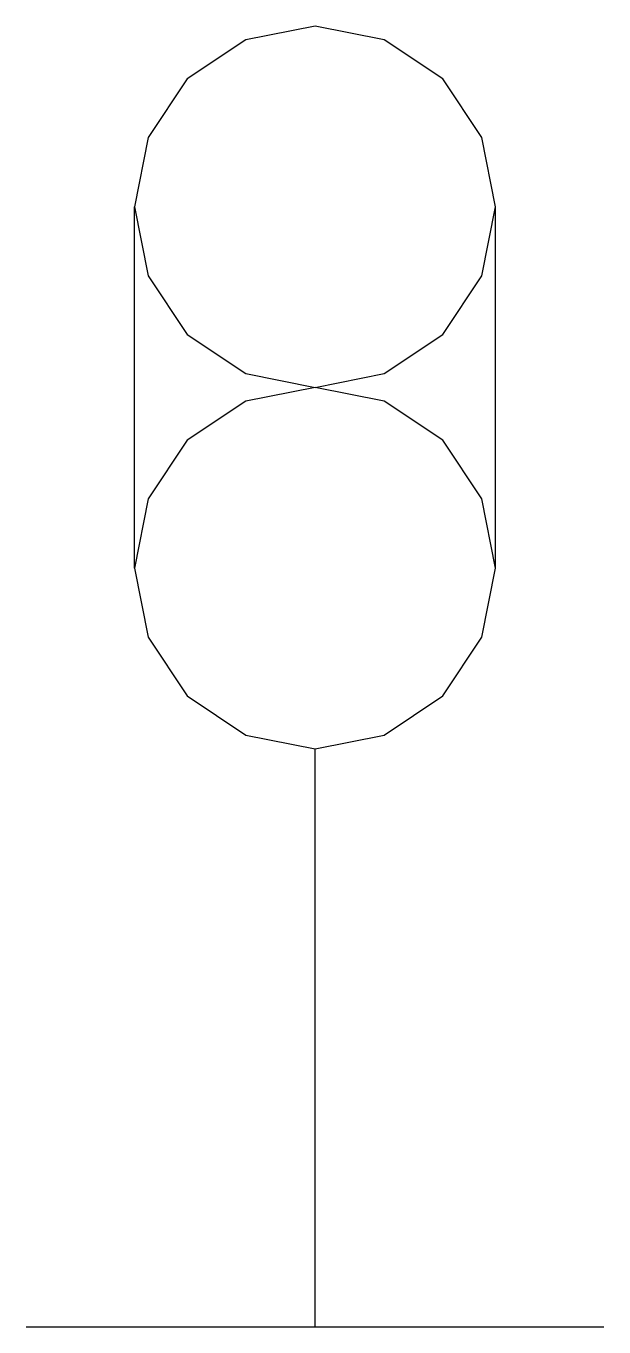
# Model space of a CAD drawing. Header units: millimetres. Extents: x -0.4 to 0.4, y 0 to 1.8.
import ezdxf

# ---------------------------------------------------------------- set-up
doc = ezdxf.new("R2010")
doc.units = ezdxf.units.MM

msp = doc.modelspace()

# ---------------------------------------------------------------- linework, layer by layer
at = {"color": 1, "true_color": 0xff0000, "elevation": 23.15}
for points in [[(0.25, 1.55), (0.231, 1.6457), (0.1768, 1.7268), (0.0957, 1.781), (0, 1.8), (-0.0957, 1.781), (-0.1768, 1.7268), (-0.231, 1.6457), (-0.25, 1.55), (-0.231, 1.4543), (-0.1768, 1.3732), (-0.0957, 1.319), (0, 1.3), (0.0957, 1.319), (0.1768, 1.3732), (0.231, 1.4543), (0.25, 1.55)], [(-0.25, 1.05), (-0.25, 1.55)], [(0.25, 1.05), (0.25, 1.55)], [(0.25, 1.05), (0.231, 1.1457), (0.1768, 1.2268), (0.0957, 1.281), (0, 1.3), (-0.0957, 1.281), (-0.1768, 1.2268), (-0.231, 1.1457), (-0.25, 1.05), (-0.231, 0.9543), (-0.1768, 0.8732), (-0.0957, 0.819), (0, 0.8), (0.0957, 0.819), (0.1768, 0.8732), (0.231, 0.9543), (0.25, 1.05)], [(0, 0), (0, 0.8)], [(-0.4, 0), (0.4, 0)]]:
    msp.add_lwpolyline(points, dxfattribs=at)

doc.saveas('drawing.dxf')
